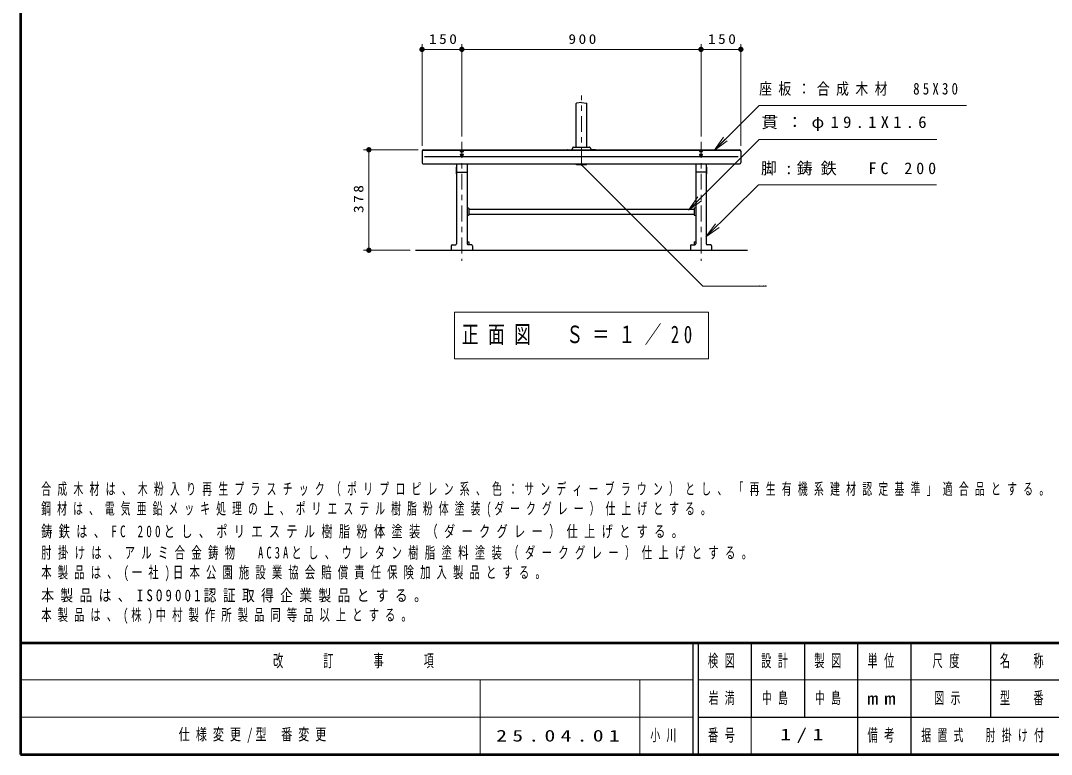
# Model space of a CAD drawing. Units: millimetres on the paper, scale 1:20. Extents: x -365 to 12, y -47 to 257.
# Drawn here: x -365 to -171, y 0 to 138 of the extents above; entities that cross this region are included whole.
import ezdxf

# ---------------------------------------------------------------- set-up
doc = ezdxf.new("R2010")
doc.units = ezdxf.units.MM
doc.linetypes.add('USER2', pattern=[6, 3, -1, 1, -1])
doc.layers.add('LY_1', color=7, linetype='Continuous', lineweight=25)
doc.layers.add('LY_2', color=7, linetype='Continuous', lineweight=13)
doc.styles.add('ＭＳ ゴシック', font='')
doc.styles.get('ＭＳ ゴシック').set_extended_font_data('MS Gothic')

# ---------------------------------------------------------------- blocks, each defined once
blk = doc.blocks.new('filled_dot')
at = {"color": 0, "linetype": 'Continuous', "lineweight": -2, "const_width": 1.25}
blk.add_lwpolyline([(-0.625, 0, 1), (0.625, 0, 1)], format="xyb", close=True, dxfattribs=at)

msp = doc.modelspace()

# ---------------------------------------------------------------- linework, layer by layer
at = {"layer": 'LY_1', "lineweight": 13}
for p, q in [((-289.467, 114.5), (-289.467, 133.639)), ((-289.467, 132.639), (-281.967, 132.639)), ((-281.967, 116.25), (-281.967, 133.639)), ((-281.967, 132.639), (-236.967, 132.639)), ((-236.967, 116.25), (-236.967, 133.639)), ((-236.967, 132.639), (-229.467, 132.639)), ((-229.467, 114.5), (-229.467, 133.639)), ((-234.52, 113.643), (-232.751, 116.117)), ((-234.52, 113.643), (-232.398, 115.763)), ((-232.044, 115.409), (-234.52, 113.643)), ((-290.217, 113.75), (-300.467, 113.75)), ((-299.467, 94.853), (-299.467, 113.75)), ((-239.322, 102.401), (-237.549, 104.872)), ((-239.322, 102.401), (-237.196, 104.517)), ((-236.843, 104.163), (-239.322, 102.401)), ((-236.056, 97.377), (-234.269, 99.837)), ((-236.056, 97.377), (-233.918, 99.481)), ((-233.567, 99.125), (-236.056, 97.377)), ((-291.717, 94.853), (-300.467, 94.853)), ((-283.359, 83.228), (-283.359, 74.428)), ((-235.559, 83.228), (-283.359, 83.228)), ((-235.559, 74.428), (-235.559, 83.228)), ((-283.359, 74.428), (-235.559, 74.428))]:
    msp.add_line(p, q, dxfattribs=at)
at = {"layer": 'LY_1'}
for p, q in [((-260.467, 114.251), (-260.467, 122.446)), ((-259.467, 122.639), (-260.425, 122.495)), ((-259.467, 122.639), (-258.51, 122.495)), ((-258.467, 114.251), (-258.467, 122.446)), ((-288.967, 112.509), (-229.967, 112.509)), ((-262.11, 113.751), (-261.316, 113.751)), ((-261.107, 114.191), (-261.293, 113.766)), ((-261.015, 114.251), (-259.467, 114.251)), ((-259.467, 114.251), (-257.92, 114.251)), ((-257.828, 114.191), (-257.642, 113.766)), ((-256.824, 113.751), (-257.619, 113.751)), ((-260.417, 110.89), (-260.417, 111.115)), ((-258.517, 110.89), (-260.417, 110.89)), ((-259.467, 110.89), (-259.361, 110.784)), ((-259.467, 110.89), (-259.343, 110.802)), ((-259.379, 110.766), (-259.467, 110.89)), ((-258.517, 110.89), (-258.517, 111.115)), ((-280.967, 96.428), (-280.669, 96.428)), ((-280.669, 96.428), (-280.669, 95.881)), ((-238.266, 96.428), (-237.967, 96.428)), ((-238.266, 96.428), (-238.266, 95.881))]:
    msp.add_line(p, q, dxfattribs=at)
at = {"layer": 'LY_1', "linetype": 'USER2', "lineweight": 13}
for p, q in [((-259.467, 111.096), (-259.467, 123.95)), ((-281.967, 115.25), (-281.967, 92.853)), ((-236.967, 115.25), (-236.967, 92.853))]:
    msp.add_line(p, q, dxfattribs=at)
at = {"layer": 'LY_1', "color": 4}
for p, q in [((-289.467, 113.5), (-289.467, 111.365)), ((-289.217, 113.75), (-229.717, 113.75)), ((-289.217, 113.649), (-229.717, 113.649)), ((-229.467, 113.5), (-229.467, 111.365)), ((-289.217, 111.115), (-229.717, 111.115)), ((-282.967, 111.115), (-282.967, 96.037)), ((-280.967, 111.115), (-280.967, 96.037)), ((-237.967, 111.115), (-237.967, 96.037)), ((-235.967, 111.115), (-235.967, 96.037)), ((-283.017, 110.478), (-282.967, 110.503)), ((-283.017, 110.478), (-283.017, 109.228)), ((-283.017, 109.228), (-282.967, 109.203)), ((-282.892, 109.528), (-281.042, 109.528)), ((-236.042, 109.528), (-237.892, 109.528)), ((-235.917, 110.478), (-235.967, 110.503)), ((-235.917, 109.228), (-235.967, 109.203)), ((-235.917, 110.478), (-235.917, 109.228)), ((-280.967, 102.81), (-280.712, 102.783)), ((-237.967, 102.81), (-238.223, 102.783)), ((-280.712, 101.423), (-280.967, 101.397)), ((-280.667, 102.733), (-280.667, 101.473)), ((-280.667, 102.581), (-238.267, 102.581)), ((-280.667, 101.626), (-238.267, 101.626)), ((-238.267, 102.733), (-238.267, 101.473)), ((-238.223, 101.423), (-237.967, 101.397)), ((-283.967, 95.709), (-283.967, 94.853)), ((-283.823, 95.859), (-283.111, 95.887)), ((-280.111, 95.859), (-280.823, 95.887)), ((-279.967, 95.709), (-279.967, 94.853)), ((-238.967, 95.709), (-238.967, 94.853)), ((-238.823, 95.859), (-238.111, 95.887)), ((-235.111, 95.859), (-235.823, 95.887)), ((-234.967, 95.709), (-234.967, 94.853)), ((-290.717, 94.853), (-228.217, 94.853))]:
    msp.add_line(p, q, dxfattribs=at)
at = {"layer": 'LY_1', "lineweight": 13}
for points in [[(-234.52, 113.643), (-226.044, 122.109), (-187.024, 122.109)], [(-239.322, 102.401), (-226.004, 115.658), (-192.614, 115.658)], [(-259.467, 110.89), (-236.615, 88.116), (-224.634, 88.116)], [(-236.056, 97.377), (-226.134, 107.142), (-192.679, 107.142)]]:
    msp.add_lwpolyline(points, dxfattribs=at)
at = {"layer": 'LY_1', "color": 4}
for points in [[(-281.667, 113.477), (-281.669, 113.485), (-281.672, 113.493), (-281.678, 113.5), (-281.685, 113.508), (-281.695, 113.515), (-281.708, 113.522), (-281.722, 113.528), (-281.738, 113.534), (-281.755, 113.54), (-281.775, 113.545), (-281.795, 113.55), (-281.817, 113.554), (-281.841, 113.558), (-281.865, 113.561), (-281.89, 113.563), (-281.915, 113.565), (-281.941, 113.566), (-281.967, 113.566), (-281.994, 113.566), (-282.019, 113.565), (-282.045, 113.563), (-282.07, 113.561), (-282.094, 113.558), (-282.117, 113.554), (-282.139, 113.55), (-282.16, 113.545), (-282.18, 113.54), (-282.197, 113.534), (-282.213, 113.528), (-282.227, 113.522), (-282.239, 113.515), (-282.249, 113.508), (-282.257, 113.5), (-282.263, 113.493), (-282.266, 113.485), (-282.267, 113.477), (-282.266, 113.469), (-282.263, 113.462), (-282.257, 113.454), (-282.249, 113.446), (-282.239, 113.439), (-282.227, 113.432), (-282.213, 113.426), (-282.197, 113.42), (-282.18, 113.414), (-282.16, 113.409), (-282.139, 113.404), (-282.117, 113.4), (-282.094, 113.396), (-282.07, 113.393), (-282.045, 113.391), (-282.019, 113.389), (-281.994, 113.388), (-281.967, 113.388), (-281.941, 113.388), (-281.915, 113.389), (-281.89, 113.391), (-281.865, 113.393), (-281.841, 113.396), (-281.817, 113.4), (-281.795, 113.404), (-281.775, 113.409), (-281.755, 113.414), (-281.738, 113.42), (-281.722, 113.426), (-281.708, 113.432), (-281.695, 113.439), (-281.685, 113.446), (-281.678, 113.454), (-281.672, 113.462), (-281.669, 113.469)], [(-281.667, 112.807), (-281.669, 112.815), (-281.672, 112.822), (-281.678, 112.83), (-281.685, 112.838), (-281.695, 112.845), (-281.708, 112.852), (-281.722, 112.858), (-281.738, 112.864), (-281.755, 112.87), (-281.775, 112.875), (-281.795, 112.88), (-281.817, 112.884), (-281.841, 112.888), (-281.865, 112.891), (-281.89, 112.893), (-281.915, 112.895), (-281.941, 112.896), (-281.967, 112.896), (-281.994, 112.896), (-282.019, 112.895), (-282.045, 112.893), (-282.07, 112.891), (-282.094, 112.888), (-282.117, 112.884), (-282.139, 112.88), (-282.16, 112.875), (-282.18, 112.87), (-282.197, 112.864), (-282.213, 112.858), (-282.227, 112.852), (-282.239, 112.845), (-282.249, 112.838), (-282.257, 112.83), (-282.263, 112.822), (-282.266, 112.815), (-282.267, 112.807), (-282.266, 112.799), (-282.263, 112.791), (-282.257, 112.784), (-282.249, 112.776), (-282.239, 112.769), (-282.227, 112.762), (-282.213, 112.756), (-282.197, 112.75), (-282.18, 112.744), (-282.16, 112.739), (-282.139, 112.734), (-282.117, 112.73), (-282.094, 112.726), (-282.07, 112.723), (-282.045, 112.721), (-282.019, 112.719), (-281.994, 112.718), (-281.967, 112.718), (-281.941, 112.718), (-281.915, 112.719), (-281.89, 112.721), (-281.865, 112.723), (-281.841, 112.726), (-281.817, 112.73), (-281.795, 112.734), (-281.775, 112.739), (-281.755, 112.744), (-281.738, 112.75), (-281.722, 112.756), (-281.708, 112.762), (-281.695, 112.769), (-281.685, 112.776), (-281.678, 112.784), (-281.672, 112.791), (-281.669, 112.799)], [(-236.667, 113.477), (-236.669, 113.485), (-236.672, 113.493), (-236.678, 113.5), (-236.685, 113.508), (-236.695, 113.515), (-236.708, 113.522), (-236.722, 113.528), (-236.738, 113.534), (-236.755, 113.54), (-236.775, 113.545), (-236.795, 113.55), (-236.817, 113.554), (-236.841, 113.558), (-236.865, 113.561), (-236.89, 113.563), (-236.915, 113.565), (-236.941, 113.566), (-236.967, 113.566), (-236.994, 113.566), (-237.019, 113.565), (-237.045, 113.563), (-237.07, 113.561), (-237.094, 113.558), (-237.117, 113.554), (-237.139, 113.55), (-237.16, 113.545), (-237.179, 113.54), (-237.197, 113.534), (-237.213, 113.528), (-237.227, 113.522), (-237.239, 113.515), (-237.249, 113.508), (-237.257, 113.5), (-237.263, 113.493), (-237.266, 113.485), (-237.267, 113.477), (-237.266, 113.469), (-237.263, 113.462), (-237.257, 113.454), (-237.249, 113.446), (-237.239, 113.439), (-237.227, 113.432), (-237.213, 113.426), (-237.197, 113.42), (-237.179, 113.414), (-237.16, 113.409), (-237.139, 113.404), (-237.117, 113.4), (-237.094, 113.396), (-237.07, 113.393), (-237.045, 113.391), (-237.019, 113.389), (-236.994, 113.388), (-236.967, 113.388), (-236.941, 113.388), (-236.915, 113.389), (-236.89, 113.391), (-236.865, 113.393), (-236.841, 113.396), (-236.817, 113.4), (-236.795, 113.404), (-236.775, 113.409), (-236.755, 113.414), (-236.738, 113.42), (-236.722, 113.426), (-236.708, 113.432), (-236.695, 113.439), (-236.685, 113.446), (-236.678, 113.454), (-236.672, 113.462), (-236.669, 113.469)], [(-236.667, 112.807), (-236.669, 112.815), (-236.672, 112.822), (-236.678, 112.83), (-236.685, 112.838), (-236.695, 112.845), (-236.708, 112.852), (-236.722, 112.858), (-236.738, 112.864), (-236.755, 112.87), (-236.775, 112.875), (-236.795, 112.88), (-236.817, 112.884), (-236.841, 112.888), (-236.865, 112.891), (-236.89, 112.893), (-236.915, 112.895), (-236.941, 112.896), (-236.967, 112.896), (-236.994, 112.896), (-237.019, 112.895), (-237.045, 112.893), (-237.07, 112.891), (-237.094, 112.888), (-237.117, 112.884), (-237.139, 112.88), (-237.16, 112.875), (-237.179, 112.87), (-237.197, 112.864), (-237.213, 112.858), (-237.227, 112.852), (-237.239, 112.845), (-237.249, 112.838), (-237.257, 112.83), (-237.263, 112.822), (-237.266, 112.815), (-237.267, 112.807), (-237.266, 112.799), (-237.263, 112.791), (-237.257, 112.784), (-237.249, 112.776), (-237.239, 112.769), (-237.227, 112.762), (-237.213, 112.756), (-237.197, 112.75), (-237.179, 112.744), (-237.16, 112.739), (-237.139, 112.734), (-237.117, 112.73), (-237.094, 112.726), (-237.07, 112.723), (-237.045, 112.721), (-237.019, 112.719), (-236.994, 112.718), (-236.967, 112.718), (-236.941, 112.718), (-236.915, 112.719), (-236.89, 112.721), (-236.865, 112.723), (-236.841, 112.726), (-236.817, 112.73), (-236.795, 112.734), (-236.775, 112.739), (-236.755, 112.744), (-236.738, 112.75), (-236.722, 112.756), (-236.708, 112.762), (-236.695, 112.769), (-236.685, 112.776), (-236.678, 112.784), (-236.672, 112.791), (-236.669, 112.799)]]:
    msp.add_lwpolyline(points, close=True, dxfattribs=at)
at = {"layer": 'LY_1'}
for centre, radius, start, end in [((-260.417, 122.446), 0.05, 98.53077, 180), ((-258.517, 122.446), 0.05, 0, 81.46923), ((-262.11, 113.651), 0.1, 82.07609, 97.92391), ((-261.316, 113.776), 0.025, 270, 336.37062), ((-261.015, 114.151), 0.1, 90, 156.37062), ((-257.92, 114.151), 0.1, 23.62938, 90), ((-257.619, 113.776), 0.025, 203.62938, 270)]:
    msp.add_arc(centre, radius, start, end, dxfattribs=at)
at = {"layer": 'LY_1', "color": 4}
for centre, radius, start, end in [((-289.217, 113.5), 0.25, 89.99998, 179.99996), ((-289.217, 113.399), 0.25, 89.99998, 179.99996), ((-229.717, 113.5), 0.25, 0, 89.99998), ((-229.717, 113.399), 0.25, 0, 89.99998), ((-289.217, 111.365), 0.25, 179.99998, 270.00002), ((-229.717, 111.365), 0.25, 270.00002, 0), ((-282.892, 109.603), 0.075, 179.99998, 270.00002), ((-281.042, 109.603), 0.075, 270.00002, 0), ((-237.892, 109.603), 0.075, 179.99996, 269.99995), ((-236.042, 109.603), 0.075, 269.99996, 0), ((-280.717, 102.733), 0.05, 0, 83.99155), ((-280.717, 101.473), 0.05, 276.00845, 0), ((-238.217, 102.733), 0.05, 96.00842, 179.99996), ((-238.217, 101.473), 0.05, 179.99996, 263.99151), ((-283.817, 95.709), 0.15, 92.29005, 179.99996), ((-283.117, 96.037), 0.15, 272.29, 0), ((-280.817, 96.037), 0.15, 179.99996, 267.70997), ((-280.117, 95.709), 0.15, 0, 87.70991), ((-238.817, 95.709), 0.15, 92.29005, 179.99996), ((-238.117, 96.037), 0.15, 272.28999, 0), ((-235.817, 96.037), 0.15, 179.99996, 267.70997), ((-235.117, 95.709), 0.15, 0, 87.70991)]:
    msp.add_arc(centre, radius, start, end, dxfattribs=at)
at = {"layer": 'LY_2', "lineweight": 50}
for p, q in [((-365, 257), (-365, 0)), ((-365, 21), (0, 21)), ((-365, 0), (0, 0))]:
    msp.add_line(p, q, dxfattribs=at)
at = {"layer": 'LY_2', "color": 211, "lineweight": 25}
for p, q in [((-238.5, 21), (-238.5, 0)), ((-237.5, 21), (-237.5, 0)), ((-227.5, 21), (-227.5, 7)), ((-217.5, 21), (-217.5, 7)), ((-207.5, 21), (-207.5, 0)), ((-197.5, 21), (-197.5, 7)), ((-182.5, 21), (-182.5, 7)), ((-182.5, 14), (-70, 14)), ((-237.5, 7), (0, 7))]:
    msp.add_line(p, q, dxfattribs=at)
at = {"layer": 'LY_2'}
for p, q in [((-365, 14), (-238.5, 14)), ((-278.5, 14), (-278.5, 0)), ((-248.5, 14), (-248.5, 0)), ((-237.5, 14), (-182.5, 14)), ((-365, 7), (-238.5, 7)), ((-227.5, 7), (-227.5, 0))]:
    msp.add_line(p, q, dxfattribs=at)
at = {"layer": 'LY_2', "lineweight": 25}
msp.add_line((-197.5, 7), (-197.5, 0), dxfattribs=at)

# ---------------------------------------------------------------- block references
at = {"layer": 'LY_1', "lineweight": 13, "xscale": 0.4, "yscale": 0.4}
for p in [(-289.467, 132.639), (-281.967, 132.639), (-236.967, 132.639)]:
    msp.add_blockref('filled_dot', p, dxfattribs=at)
for p, rotation in [((-281.967, 132.639), 180), ((-236.967, 132.639), 180), ((-229.467, 132.639), 180), ((-299.467, 113.75), 270), ((-299.467, 94.853), 90)]:
    msp.add_blockref('filled_dot', p, dxfattribs=dict(at, rotation=rotation))

# ---------------------------------------------------------------- texts
at = {"layer": 'LY_1', "style": 'ＭＳ ゴシック'}
for s, insert, char_height, attachment_point in [('\\T1.33;\\W1.15;150', (-285.296, 133.639), 1.833, 8), ('\\T1.33;\\W1.15;900', (-259.051, 133.639), 1.833, 8), ('\\T1.33;\\W1.15;150', (-232.796, 133.639), 1.833, 8), ('\\T1.51;\\W0.8;座板：合成木材\u300085X30', (-226.024, 125.109), 2.199, 4), ('\\T1.5;\\W1.05;貫：φ19.1X1.6', (-225.614, 118.658), 2.199, 4), ('\\T1.5;脚:鋳鉄\u3000FC\\~200', (-225.679, 110.142), 2.199, 4), ('\\T1.5;\\W1.35;PL-4.5X38w', (-226.134, 88.249), 0.11, 4), ('\\T1.56;\\W0.7;正面図\u3000Ｓ＝１／20', (-281.959, 78.828), 3.299, 4), ('\\T1.64;\\W0.6;合成木材は、木粉入り再生プラスチック（ポリプロピレン系、色：サンディーブラウン）とし、「再生有機系建材認定基準」適合品とする。', (-361.116, 48.573), 2.199, 7), ('\\T1.62;\\W0.6;鋼材は、電気亜鉛メッキ処理の上、ポリエステル樹脂粉体塗装(ダークグレー）仕上げとする。', (-361.116, 44.573), 2.199, 7), ('\\T1.57;\\W0.7;鋳鉄は、FC\\~200とし、ポリエステル樹脂粉体塗装（ダークグレー）仕上げとする。', (-361.116, 40.573), 2.199, 7), ('\\T1.61;\\W0.65;肘掛けは、アルミ合金鋳物\u3000AC3Aとし、ウレタン樹脂塗料塗装（ダークグレー）仕上げとする。', (-361.116, 36.573), 2.199, 7), ('\\T1.59;\\W0.65;本製品は、(一社)日本公園施設業協会賠償責任保険加入製品とする。', (-361.116, 32.573), 2.199, 7), ('\\T1.5;\\W0.8;本製品は、ISO9001認証取得企業製品とする。', (-361.116, 28.573), 2.199, 7), ('\\T1.58;\\W0.65;本製品は、(株)中村製作所製品同等品以上とする。', (-361.116, 24.573), 2.199, 7), ('\\T1.64;\\W0.6;岩満', (-232.5, 10.5), 2.199, 5), ('\\T1.64;\\W0.6;中島', (-225.5, 10.5), 2.199, 4), ('\\T1.64;\\W0.6;中島', (-212.5, 10.5), 2.199, 5), ('\\T1.64;\\W0.6;図示', (-190, 10.5), 2.199, 5), ('\\T1.53;\\W0.7;仕様変更/型\\~番変更', (-335.25, 3.5), 2.199, 4), ('\\T1.5;\\W1.35;25.04.01', (-275.5, 3.5), 2.199, 4), ('\\T1.64;\\W0.6;小川', (-246.5, 3.5), 2.199, 4), ('\\T1.5;\\W1.35;1/1', (-217.5, 3.5), 2.199, 5), ('\\T1.64;\\W0.6;据置式\u3000肘掛け付', (-195.5, 3.5), 2.199, 4)]:
    msp.add_mtext(s, dxfattribs=dict(at, insert=insert, char_height=char_height, attachment_point=attachment_point))
at = {"layer": 'LY_1', "insert": (-300.467, 104.718), "char_height": 1.833, "attachment_point": 8, "rotation": 90, "style": 'ＭＳ ゴシック'}
msp.add_mtext('\\T1.33;\\W1.15;378', dxfattribs=at)
at = {"layer": 'LY_2', "color": 4, "char_height": 2.346, "attachment_point": 5, "style": 'ＭＳ ゴシック'}
for s, insert in [('\\T1.64;\\W0.6;改\u3000\u3000訂\u3000\u3000事\u3000\u3000項', (-301.75, 17.5)), ('\\T1.64;\\W0.6;検図', (-232.5, 17.5)), ('\\T1.64;\\W0.6;設計', (-222.5, 17.5)), ('\\T1.64;\\W0.6;製図', (-212.5, 17.5)), ('\\T1.64;\\W0.6;単位', (-202.5, 17.5)), ('\\T1.64;\\W0.6;尺度', (-190.25, 17.5)), ('\\T1.64;\\W0.6;名\u3000称', (-176, 17.5)), ('\\T1.64;\\W0.6;型\u3000番', (-176, 10.5)), ('\\T1.5;\\W1.35;mm', (-202.5, 10.5)), ('\\T1.64;\\W0.6;番号', (-232.5, 3.5)), ('\\T1.64;\\W0.6;備考', (-202.5, 3.5))]:
    msp.add_mtext(s, dxfattribs=dict(at, insert=insert))

doc.saveas('drawing.dxf')
